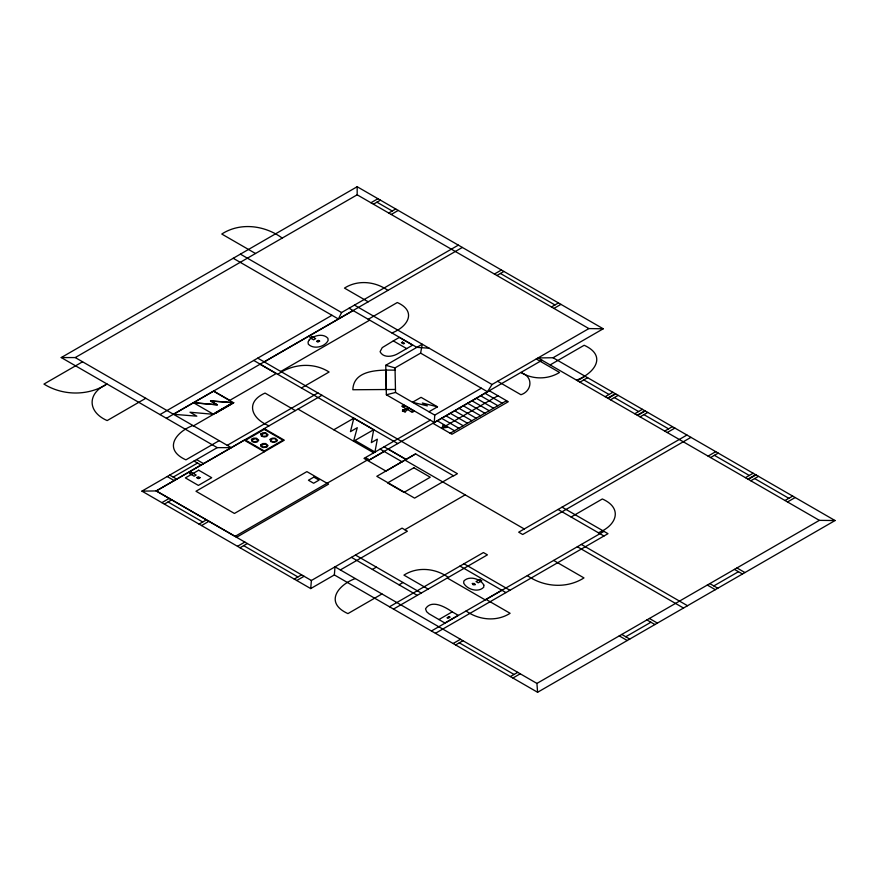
<?xml version="1.0" encoding="UTF-8"?>
<svg xmlns="http://www.w3.org/2000/svg" width="879" height="879" viewBox="0 0 879 879"><rect width="100%" height="100%" fill="white"/><g stroke="black" fill="none" stroke-linecap="round" stroke-linejoin="round"><path stroke-width="1.32" d="M75.253 357.566L357.171 194.808L357.171 186.722L603.225 328.779L553.056 357.742L538.047 357.94L819.371 520.357L835.05 520.544L537.596 692.278L334.35 574.932L310.716 588.578L141.926 491.13L217.245 447.642L231.254 447.642L75.253 357.566L61.244 357.566L217.245 447.642M481.351 388.199L434.742 415.108L434.292 422.458L386.364 394.781L385.76 365.29L422.25 344.227L420.612 353.127L395.023 367.894L385.76 365.29M310.716 588.578L311.386 580.492L402.055 528.136L407.395 531.224L340.349 569.922M334.35 574.932L335.009 566.845L536.926 683.422L537.596 692.278M374.926 452.103L377.333 439.159L371.323 442.631L373.696 429.71L353.611 441.236M373.619 429.688L353.797 418.239L350.468 431.644L357.27 427.71L353.578 441.225M458.344 245.131L341.568 312.55L338.404 319L233.221 258.272M603.225 328.779L588.875 328.581L492.02 384.508L487.493 391.737L420.612 353.127M408.603 407.823L402.692 410.174L402.417 411.108L405.428 411.757L406.636 409.999L409.504 408.339M107.161 384.079C87.109 392.858 87.109 411.801 107.161 420.58L145.771 398.286M257.756 358.138L457.41 473.704L453.663 475.869L415.613 453.905L385.947 471.078L364.005 458.409L430.292 420.151M393.32 340.898L382.244 347.623L380.069 351.699C383.31 358.28 392.77 356.797 398.066 353.556L412.658 345.139L399.319 337.437L393.32 340.898L406.658 348.6M61.244 357.566L357.171 186.722M82.56 361.796L43.95 384.079C62.376 395.517 86.516 396.066 105.315 385.156M370.938 202.752L377.948 198.709M373.443 204.203L380.442 200.159M388.738 213.026L395.737 208.982M391.232 214.476L398.242 210.433M159.989 414.58L331.965 315.286M166.417 418.294L462.343 247.438M264.238 361.895L353.127 310.573M368.235 319.297L397.308 302.519C417.184 311.441 407.757 326.922 391.891 332.954M280.808 371.454L369.696 320.143M277.786 374.322C292.718 363.763 313.418 362.005 329.087 372.015L301.431 387.98M192.93 425.513C175.251 432.16 163.065 449.532 185.919 459.849L219.168 440.665M214.223 413.657L232.441 403.142M193.512 425.854L233.539 402.736L213.531 391.188L173.493 414.295L196.819 416.163L190.007 412.229L213.498 414.317M494.416 274.05L501.415 269.996M496.921 275.49L503.92 271.446M227.254 445.323L318.011 392.924M173.207 477.11L197.533 463.057M141.926 491.13L156.264 490.932L322.011 395.242M311.386 580.492L156.264 490.932L244.285 440.192L264.359 451.784M161.879 502.645L169.218 498.415M164.384 504.096L171.724 499.854M333.778 429.787L353.819 418.217M551.441 306.969L558.451 302.925M553.935 308.408L560.945 304.365M199.05 524.115L206.389 519.874M402.835 406.845L404.867 405.669M201.555 525.554L208.894 521.313M411.174 411.658L413.24 410.504M428.941 411.757L437.489 406.823L421.052 397.33L412.504 402.263L427.359 405.9L422.338 403.011L437.489 406.823M235.034 536.41L368.455 459.376M365.389 457.618L369.4 459.926L542.046 360.247M550.144 364.917L584.172 345.271C607.642 355.907 594.292 373.465 576.503 380.146M441.566 428.293L497.943 395.737M237.506 546.309L244.845 542.068M240.011 547.76L247.34 543.519M450.169 433.248L506.546 400.703M415.613 453.905L376.805 476.308L414.591 498.129L453.41 475.726M577.448 380.684L585.128 376.256M579.953 382.134L587.633 377.706M605.191 396.704L612.872 392.276M294.245 579.074L301.585 574.833M607.697 398.143L615.366 393.715M608.037 398.341L615.718 393.913M296.75 580.514L304.09 576.283M610.542 399.791L618.212 395.363M404.812 529.729L465.189 494.866M634.748 413.767L642.417 409.328M637.242 415.207L644.922 410.779M637.594 415.404L645.263 410.976M355.27 578.547C337.283 585.304 324.516 603.005 347.93 613.608L381.969 593.951M372.377 569.438L376.377 567.12M640.099 416.855L647.768 412.427M664.722 431.073L672.402 426.645M399.022 584.821L403.021 582.513M667.227 432.523L674.896 428.084M389.496 606.774L483.417 552.55L487.416 554.858L393.495 609.081M686.949 435.039L518.687 532.18L522.697 534.498L690.949 437.357M571.108 517.006L602.346 498.975C623.343 508.282 616.421 525.664 598.346 532.729M708.067 456.102L715.748 451.663M710.573 457.541L718.242 453.114M438.896 619.563L452.235 611.861L458.234 615.322L444.895 623.024L428.985 613.784L426.601 611.685L425.513 608.828C431.556 599.028 445.433 607.158 452.235 611.861M501.799 590.27L485.153 599.874L447.301 578.019M431.435 630.99L603.983 531.366M435.435 633.298L607.982 533.674L562.044 507.15M453.124 643.516L460.464 639.275M455.63 644.955L462.969 640.714M745.458 477.682L753.127 473.254M747.963 479.132L755.632 474.693M748.304 479.33L755.984 474.902M750.809 480.769L758.478 476.341M785.002 500.514L792.682 496.086M787.507 501.964L795.176 497.525M510.402 676.577L517.742 672.347M512.907 678.028L520.247 673.786M536.926 683.422L819.371 520.357M625.76 636.759L650.91 622.233M713.814 585.919L738.448 571.702M369.4 459.926L384.145 451.443M386.364 394.781L395.528 392.463L434.742 415.108M395.067 370.169C380.233 369.894 353.512 369.224 352.842 389.749L395.462 389.463M429.139 348.205L416.833 347.348L349.062 308.221M233.539 402.736L210.455 400.967L217.201 404.856L193.512 402.736L213.531 414.295M233.847 402.714L210.652 400.879L217.476 404.823L193.841 402.736M520.939 372.432C532.564 379.684 547.914 379.684 559.538 372.432L536.234 358.984M156.264 490.932L236.671 537.201L328.57 484.142L306.892 471.627L234.429 513.457L195.984 491.262L284.313 440.192L264.293 428.633M376.937 202.181L392.243 211.015M500.426 273.468L554.946 304.947M357.171 194.808L588.875 328.581M553.056 357.742L835.05 520.544M583.788 379.915L609.037 394.484M614.377 397.572L638.583 411.548M643.933 414.635L668.567 428.853M714.407 455.322L749.293 475.473M754.643 478.561L788.848 498.305M387.925 290.411C375.344 281.39 357.797 279.555 344.48 288.103L368.202 301.805M282.225 238.077C264.854 225.343 240.417 221.991 221.783 234.034L255.503 253.504M497.635 381.266L520.939 394.726C531.85 391.221 533.509 377.245 522.06 373.092M354.479 305.101L492.02 384.508M484.999 393.276L502.206 403.208M240.396 254.141L341.568 312.55M480.67 395.781L497.866 405.713M476.33 398.286L493.537 408.219M471.99 400.791L489.196 410.724M467.661 403.296L484.856 413.229M463.321 405.801L480.527 415.723M736.954 567.944L744.952 572.57M458.981 408.296L476.187 418.228M734.448 569.383L742.458 574.009M454.652 410.801L471.847 420.733M450.312 413.306L467.507 423.238M445.972 415.811L463.178 425.744M441.643 418.316L458.838 428.249M437.302 420.821L454.498 430.754M709.814 583.612L717.824 588.227M406.57 408.999L401.769 406.219L403.802 405.054L414.339 411.141L412.306 412.306L407.471 409.515M405.933 409.361L406.834 409.889M707.309 585.051L715.319 589.677M402.769 410.152C408.702 412.251 403.153 412.504 402.758 410.163M558.033 509.468L603.983 535.992M581.349 544.431L687.521 605.73M577.349 546.749L683.51 608.037M253.745 360.445L397.726 443.565M260.096 364.258L276.193 373.553L229.76 400.363L213.663 391.067M384.123 446.807L406.186 459.541L388.21 449.059M405.098 460.178L524.258 528.971M380.124 449.114L402.186 461.86M355.017 440.489L375.036 452.048M298.003 409.098L373.696 452.817M295.41 410.592L265.062 393.078C244.637 402.132 251.57 418.975 269.062 425.81M553.649 560.428L583.975 577.921C566.702 588.93 543.87 587.194 527.345 575.613M649.416 618.475L657.426 623.101M646.911 619.926L654.921 624.551M621.761 634.44L629.771 639.066M619.255 635.891L627.265 640.516M463.991 563.769L509.93 590.292M459.981 566.076L505.93 592.6M448.345 577.415C435.479 568.197 417.547 566.384 403.944 575.108L428.15 589.084M486.098 599.434L510.106 613.289C496.613 621.947 478.835 620.124 466.09 610.982M196.533 459.596L203.543 463.64M194.028 461.035L201.038 465.079M355.457 555.045L421.272 593.05M351.457 557.352L417.272 595.358M169.702 475.089L176.712 479.132M459.299 642.835L514.072 674.468M167.208 476.528L174.207 480.571M168.054 501.975L202.719 521.994M243.681 545.639L297.915 576.954M395.023 367.894L395.528 392.463M385.859 370.224L386.255 389.518M483.835 585.095L483.725 587.205C478.539 592.864 467.101 589.6 463.705 583.173L463.826 581.052C469.012 575.404 480.439 578.657 483.835 585.095M474.649 584.216L472.902 584.052L474.649 584.216M472.353 583.491L473.089 584.777L475.187 584.766L474.451 583.48L472.353 583.491M260.766 444.741L260.766 446.378L262.843 447.576L266.678 447.246L268.04 445.565L265.689 443.543L262.843 443.543L260.766 444.741M252.339 439.577L252.339 440.797L253.888 441.697L256.767 441.456L257.789 440.192L256.02 438.676L252.339 439.577M261.678 434.182L261.678 435.413L263.239 436.314L266.106 436.061L267.128 434.797L265.359 433.281L261.678 434.182M261.645 444.95L261.645 446.169L263.195 447.07L266.073 446.829L267.095 445.554L265.326 444.049L261.645 444.95M276.5 440.203L275.874 441.247L273.677 441.84L271.479 441.247L270.842 440.203L271.479 439.159L273.677 438.577L275.479 438.94L276.5 440.203M251.46 439.368L252.031 441.577L254.954 442.368L257.371 441.873L258.734 440.192L256.382 438.171L253.537 438.171L251.46 439.368M260.799 433.973L261.371 436.182L264.293 436.973L266.711 436.489L268.073 434.797L265.722 432.776L262.876 432.776L260.799 433.973M270.139 439.368L270.71 441.577L273.644 442.368L276.566 441.577L277.412 440.192L275.061 438.171L272.215 438.171L270.139 439.368M443.236 425.018L441.895 428.095L447.235 427.326L443.236 425.018M199.302 477.704L197.423 477.704L199.302 477.704M200.016 477.704L198.357 478.659L196.709 477.704L198.357 476.748L200.016 477.704M309.32 339.766L308.068 342.008L308.298 344.128C313.396 349.721 324.922 347.062 328.131 340.437L327.911 338.316C323.296 333.042 313.902 335.393 309.32 339.766M319.626 341.096L317.89 342.096L316.572 341.338L318.308 340.338L319.626 341.096M318.978 341.151L317.231 341.283L318.978 341.151M311.957 336.459L309.858 337.668L313.583 339.821L315.682 338.613L311.957 336.459M231.54 403.428L215.058 412.943L215.63 413.273L232.111 403.758L231.54 403.428M402.428 342.107L401.417 342.689L403.538 343.92L404.549 343.337L402.428 342.107M264.293 429.402L245.615 440.192L264.293 450.971L282.983 440.192L264.293 429.402M191.49 472.353L189.49 473.506L194.16 476.209L196.16 475.045L191.49 472.353M198.709 470.21L185.381 477.901L198.379 485.406L211.707 477.715L198.709 470.21M404.538 406.439L403.835 406.263L404.538 406.439M411.877 410.669L411.877 410.669M313.858 477.11L308.441 480.242L313.638 483.241L319.055 480.11L313.858 477.11M489.339 390.77L432.962 423.326L451.916 434.259L508.293 401.714L489.339 390.77M413.844 467.76L387.595 482.912L403.999 492.383L430.249 477.231L413.844 467.76M479.659 579.481L476.044 581.568L478.209 582.821L481.824 580.733L479.659 579.481M449.125 616.542L447.004 617.761L448.015 618.344L450.136 617.124L449.125 616.542"/></g></svg>
